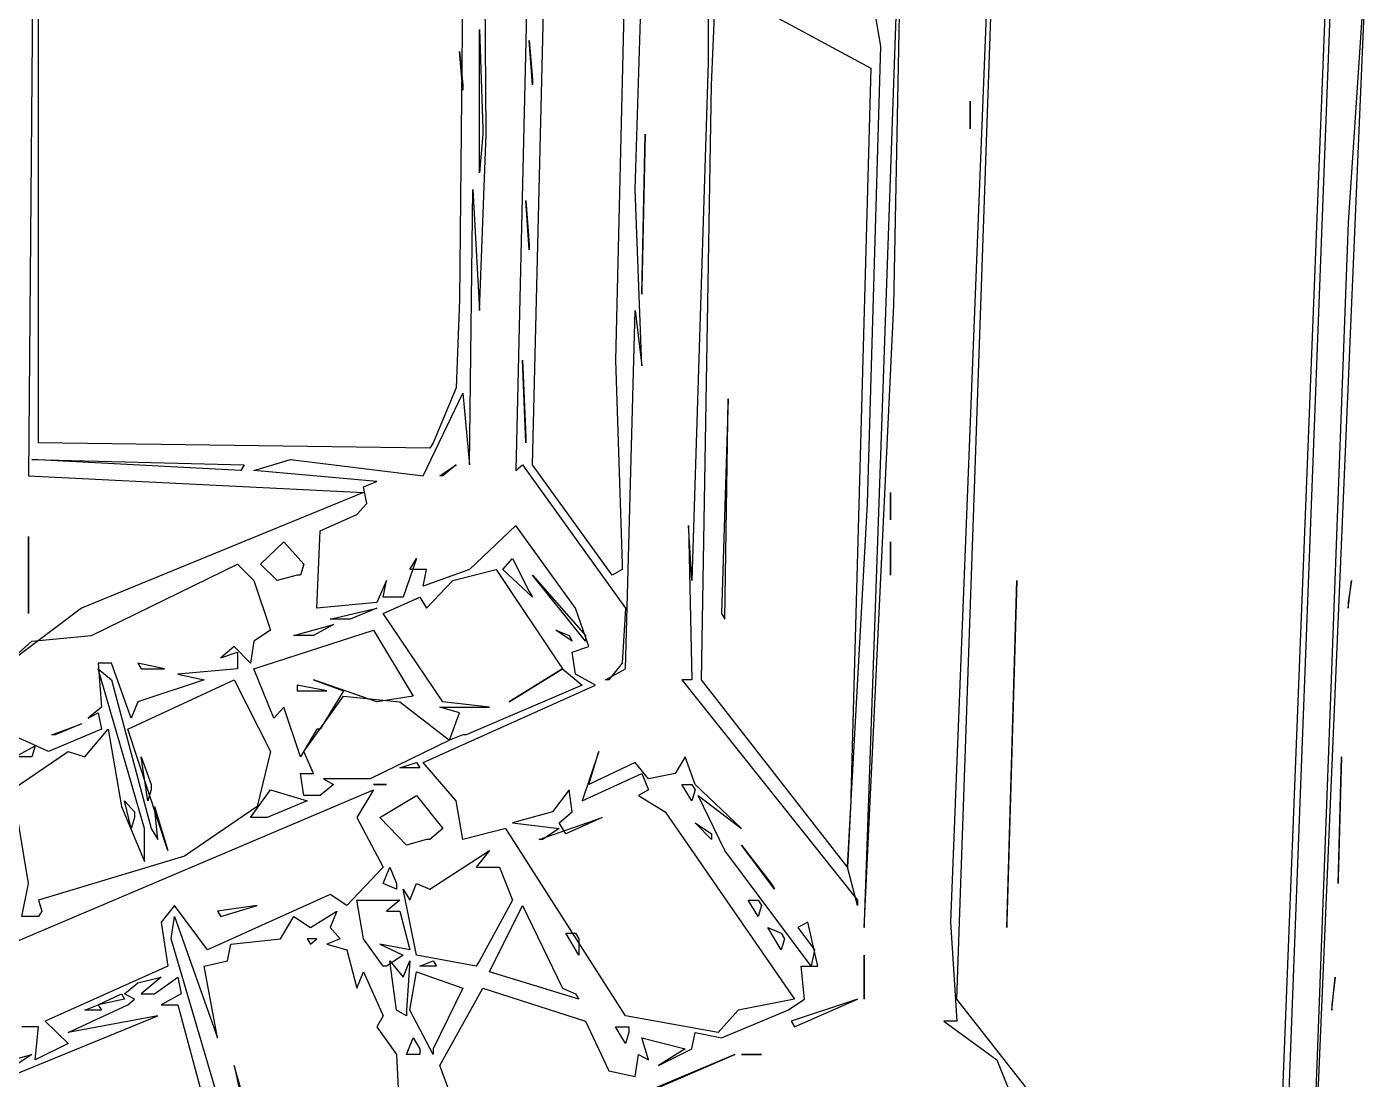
# Model space of a CAD drawing. Extents: x -11089 to 11068, y 2036 to 20000.
# Drawn here: x 2051 to 10829, y 8508 to 15395 of the extents above; entities that cross this region are included whole.
import ezdxf

# ---------------------------------------------------------------- set-up
doc = ezdxf.new("R2010")
doc.units = 0

msp = doc.modelspace()

# ---------------------------------------------------------------- linework, layer by layer
for p, q in [((2126.7361, 20000, 1942.8571), (2061.6319, 12456.7308)), ((5425.3472, 20000, 1919.0476), (5251.7361, 12492.7885)), ((8506.9444, 20000, 2097.619), (8094.6181, 9536.0577)), ((6032.9861, 14331.7308), (6184.8958, 19343.75)), ((5056.4236, 14692.3077), (5034.7222, 17504.8077)), ((8138.0208, 9031.25), (8420.1389, 17216.3462)), ((7790.7986, 17000), (7530.3819, 9536.0577)), ((7725.6944, 13574.5192), (7790.7986, 17000)), ((10286.4583, 7733.1731), (10633.6806, 16855.7692)), ((10590.2778, 16603.3654), (10199.6528, 6651.4423)), ((2126.7361, 12673.0769), (2126.7361, 16170.6731)), ((5360.2431, 12528.8462), (5447.0486, 16134.6154)), ((10394.9653, 5930.2885), (10828.9931, 16098.5577)), ((10828.9931, 16098.5577), (10698.7847, 14115.3846)), ((4904.5139, 15918.2692), (4882.8125, 13610.5769)), ((5967.8819, 15882.2115), (5902.7778, 13213.9423)), ((6510.4167, 15701.9231), (6510.4167, 15161.0577)), ((6640.625, 15629.8077), (7573.7847, 15125)), ((6532.1181, 15016.8269), (6553.8194, 15521.6346)), ((7638.8889, 15269.2308), (7595.4861, 15521.6346)), ((5013.0208, 14439.9038), (5013.0208, 15377.4038)), ((5013.0208, 15377.4038), (5034.7222, 14728.3654)), ((5360.2431, 15016.8269), (5338.5417, 15305.2885)), ((5338.5417, 15305.2885), (5360.2431, 15052.8846)), ((4904.5139, 14980.7692), (4882.8125, 15233.1731)), ((4882.8125, 15233.1731), (4904.5139, 15016.8269)), ((7552.0833, 12276.4423), (7638.8889, 15269.2308)), ((6510.4167, 15161.0577), (6401.9097, 11771.6346)), ((7573.7847, 15125), (7443.5764, 10365.3846)), ((4904.5139, 15016.8269), (4904.5139, 14980.7692)), ((5360.2431, 15052.8846), (5360.2431, 15016.8269)), ((6467.0139, 11122.5962), (6532.1181, 15016.8269)), ((8224.8264, 14728.3654), (8224.8264, 14908.6538)), ((8224.8264, 14908.6538), (8224.8264, 14764.4231)), ((8224.8264, 14764.4231), (8224.8264, 14728.3654)), ((5013.0208, 13538.4615), (5056.4236, 14692.3077)), ((5034.7222, 14692.3077), (5013.0208, 14439.9038)), ((5034.7222, 14728.3654), (5034.7222, 14692.3077)), ((6076.3889, 13646.6346), (6098.0903, 14692.3077)), ((6098.0903, 14692.3077), (6076.3889, 13682.6923)), ((4947.9167, 12528.8462), (4969.6181, 14331.7308)), ((4969.6181, 14331.7308), (5013.0208, 13538.4615)), ((6076.3889, 13177.8846), (6032.9861, 14331.7308)), ((5338.5417, 13935.0962), (5316.8403, 14259.6154)), ((5316.8403, 14259.6154), (5338.5417, 13971.1538)), ((10698.7847, 14115.3846), (10394.9653, 5966.3462)), ((5338.5417, 13971.1538), (5338.5417, 13935.0962)), ((4882.8125, 13610.5769), (4861.1111, 13033.6538)), ((6076.3889, 13682.6923), (6076.3889, 13646.6346)), ((5967.8819, 11194.7115), (6032.9861, 13538.4615)), ((6032.9861, 13538.4615), (6076.3889, 13177.8846)), ((7530.3819, 9500), (7725.6944, 13574.5192)), ((5316.8403, 12673.0769), (5295.1389, 13213.9423)), ((5295.1389, 13213.9423), (5316.8403, 12709.1346)), ((5902.7778, 13213.9423), (5946.1806, 11879.8077)), ((4644.0972, 12456.7308), (4904.5139, 12997.5962)), ((4861.1111, 13033.6538), (4709.2014, 12673.0769)), ((4904.5139, 12997.5962), (4947.9167, 12528.8462)), ((6640.625, 12961.5385), (6597.2222, 11555.2885)), ((6618.9236, 11519.2308), (6640.625, 12961.5385)), ((4687.5, 12637.0192), (2126.7361, 12673.0769)), ((4709.2014, 12673.0769), (4687.5, 12637.0192)), ((5316.8403, 12709.1346), (5316.8403, 12673.0769)), ((3450.5208, 12492.7885), (2083.3333, 12564.9038)), ((2083.3333, 12564.9038), (3472.2222, 12528.8462)), ((3537.3264, 12492.7885), (3776.0417, 12564.9038)), ((3776.0417, 12564.9038), (4644.0972, 12456.7308)), ((3472.2222, 12528.8462), (3450.5208, 12492.7885)), ((4340.2778, 12420.6731), (3537.3264, 12492.7885)), ((4752.6042, 12456.7308), (4861.1111, 12528.8462)), ((4861.1111, 12528.8462), (4774.3056, 12456.7308)), ((5251.7361, 12492.7885), (5295.1389, 12528.8462)), ((5295.1389, 12528.8462), (5967.8819, 11591.3462)), ((5881.0764, 11807.6923), (5360.2431, 12528.8462)), ((2061.6319, 12456.7308), (4253.4722, 12348.5577)), ((4253.4722, 12384.6154), (4340.2778, 12420.6731)), ((4275.1736, 12276.4423), (4253.4722, 12384.6154)), ((4774.3056, 12456.7308), (4752.6042, 12456.7308)), ((4253.4722, 12348.5577), (2408.8542, 11591.3462)), ((7703.9931, 12168.2692), (7703.9931, 12348.5577)), ((7703.9931, 12348.5577), (7703.9931, 12204.3269)), ((3971.3542, 12096.1538), (4210.0694, 12204.3269)), ((4210.0694, 12204.3269), (4275.1736, 12276.4423)), ((7421.875, 9896.6346), (7552.0833, 12276.4423)), ((7703.9931, 12204.3269), (7703.9931, 12168.2692)), ((5251.7361, 12132.2115), (4947.9167, 11843.75)), ((5642.3611, 11591.3462), (5251.7361, 12132.2115)), ((6401.9097, 11771.6346), (6380.2083, 12132.2115)), ((6380.2083, 12132.2115), (6401.9097, 11122.5962)), ((2061.6319, 11555.2885), (2061.6319, 12060.0962)), ((2061.6319, 12060.0962), (2061.6319, 11591.3462)), ((3949.6528, 11591.3462), (3971.3542, 12096.1538)), ((3580.7292, 11879.8077), (3732.6389, 12024.0385)), ((3732.6389, 12024.0385), (3862.8472, 11879.8077)), ((7703.9931, 11807.6923), (7703.9931, 12024.0385)), ((7703.9931, 12024.0385), (7703.9931, 11843.75)), ((2473.9583, 11411.0577), (3428.8194, 11879.8077)), ((3428.8194, 11879.8077), (3537.3264, 11771.6346)), ((3689.2361, 11771.6346), (3580.7292, 11879.8077)), ((3862.8472, 11879.8077), (3841.1458, 11807.6923)), ((4600.6944, 11915.8654), (4513.8889, 11663.4615)), ((4557.2917, 11843.75), (4600.6944, 11915.8654)), ((5164.9306, 11843.75), (5230.0347, 11915.8654)), ((5230.0347, 11915.8654), (5338.5417, 11699.5192)), ((5946.1806, 11879.8077), (5946.1806, 11843.75)), ((3537.3264, 11771.6346), (3645.8333, 11447.1154)), ((3819.4444, 11807.6923), (3689.2361, 11771.6346)), ((3841.1458, 11807.6923), (3819.4444, 11807.6923)), ((4405.3819, 11771.6346), (4340.2778, 11627.4038)), ((4383.6806, 11663.4615), (4405.3819, 11771.6346)), ((4665.7986, 11843.75), (4557.2917, 11843.75)), ((4947.9167, 11843.75), (4644.0972, 11735.5769)), ((4644.0972, 11735.5769), (4665.7986, 11843.75)), ((4665.7986, 11591.3462), (4839.4097, 11771.6346)), ((4839.4097, 11771.6346), (5121.5278, 11843.75)), ((5121.5278, 11843.75), (5555.5556, 11194.7115)), ((5360.2431, 11663.4615), (5164.9306, 11843.75)), ((5707.4653, 11375), (5360.2431, 11807.6923)), ((5360.2431, 11807.6923), (5707.4653, 11411.0577)), ((5946.1806, 11843.75), (5881.0764, 11807.6923)), ((7703.9931, 11843.75), (7703.9931, 11807.6923)), ((8463.5417, 9500), (8528.6458, 11771.6346)), ((8528.6458, 11771.6346), (8463.5417, 9536.0577)), ((10698.7847, 11591.3462), (10720.4861, 11771.6346)), ((10720.4861, 11771.6346), (10698.7847, 11627.4038)), ((5338.5417, 11699.5192), (5360.2431, 11663.4615)), ((2408.8542, 11591.3462), (1931.4236, 11230.7692)), ((2061.6319, 11591.3462), (2061.6319, 11555.2885)), ((4340.2778, 11627.4038), (3949.6528, 11591.3462)), ((4036.4583, 11519.2308), (4340.2778, 11591.3462)), ((4340.2778, 11591.3462), (4166.6667, 11519.2308)), ((4513.8889, 11663.4615), (4383.6806, 11663.4615)), ((4383.6806, 11555.2885), (4622.3958, 11663.4615)), ((4622.3958, 11663.4615), (4665.7986, 11591.3462)), ((5729.1667, 11338.9423), (5642.3611, 11591.3462)), ((5967.8819, 11591.3462), (5946.1806, 11230.7692)), ((10698.7847, 11627.4038), (10698.7847, 11591.3462)), ((4144.9653, 11519.2308), (4036.4583, 11519.2308)), ((4166.6667, 11519.2308), (4144.9653, 11519.2308)), ((4774.3056, 10978.3654), (4383.6806, 11555.2885)), ((6597.2222, 11555.2885), (6618.9236, 11519.2308)), ((3645.8333, 11447.1154), (3537.3264, 11375)), ((3537.3264, 11194.7115), (4318.5764, 11447.1154)), ((3797.7431, 11411.0577), (4058.1597, 11483.1731)), ((4058.1597, 11483.1731), (3927.9514, 11411.0577)), ((4318.5764, 11447.1154), (4578.9931, 11014.4231)), ((5620.6597, 11375), (5512.1528, 11447.1154)), ((5512.1528, 11447.1154), (5598.9583, 11411.0577)), ((1801.2153, 11122.5962), (2083.3333, 11375)), ((2083.3333, 11375), (2473.9583, 11411.0577)), ((3407.1181, 11338.9423), (3320.3125, 11266.8269)), ((3515.625, 11230.7692), (3407.1181, 11338.9423)), ((3537.3264, 11375), (3515.625, 11230.7692)), ((3906.25, 11411.0577), (3797.7431, 11411.0577)), ((3927.9514, 11411.0577), (3906.25, 11411.0577)), ((5598.9583, 11411.0577), (5620.6597, 11375)), ((5620.6597, 11302.8846), (5729.1667, 11338.9423)), ((5707.4653, 11411.0577), (5707.4653, 11375)), ((3320.3125, 11266.8269), (3428.8194, 11302.8846)), ((3428.8194, 11302.8846), (3428.8194, 11194.7115)), ((5642.3611, 11158.6538), (5620.6597, 11302.8846)), ((2604.1667, 11230.7692), (2517.3611, 11230.7692)), ((2517.3611, 11230.7692), (2539.0625, 10942.3077)), ((2821.1806, 10149.0385), (2517.3611, 11194.7115)), ((2517.3611, 11194.7115), (2604.1667, 11122.5962)), ((2734.375, 10870.1923), (2604.1667, 11230.7692)), ((2951.3889, 11194.7115), (2777.7778, 11230.7692)), ((2777.7778, 11230.7692), (2799.4792, 11194.7115)), ((2799.4792, 11194.7115), (2951.3889, 11194.7115)), ((3428.8194, 11194.7115), (3038.1944, 11158.6538)), ((3038.1944, 11158.6538), (3211.8056, 11122.5962)), ((3667.5347, 10870.1923), (3537.3264, 11194.7115)), ((5555.5556, 11194.7115), (5208.3333, 10978.3654)), ((5208.3333, 10978.3654), (5555.5556, 11194.7115)), ((5555.5556, 11194.7115), (5685.7639, 11086.5385)), ((5772.5694, 11086.5385), (5642.3611, 11158.6538)), ((5837.6736, 11122.5962), (5967.8819, 11194.7115)), ((5946.1806, 11230.7692), (5859.375, 11122.5962)), ((2604.1667, 11122.5962), (2864.5833, 10149.0385)), ((2712.6736, 10798.0769), (3407.1181, 11122.5962)), ((3211.8056, 11122.5962), (2777.7778, 10978.3654)), ((3407.1181, 11122.5962), (3645.8333, 10653.8462)), ((4014.7569, 11050.4808), (3819.4444, 11086.5385)), ((3819.4444, 11086.5385), (3819.4444, 11050.4808)), ((4340.2778, 10978.3654), (3927.9514, 11122.5962)), ((3927.9514, 11122.5962), (4123.2639, 11050.4808)), ((4644.0972, 10581.7308), (5772.5694, 11086.5385)), ((5685.7639, 11086.5385), (4926.2153, 10762.0192)), ((5859.375, 11122.5962), (5837.6736, 11122.5962)), ((6401.9097, 11122.5962), (6336.8056, 11122.5962)), ((6336.8056, 11122.5962), (7486.9792, 9680.2885)), ((7421.875, 9896.6346), (6467.0139, 11122.5962)), ((2777.7778, 10978.3654), (2734.375, 10870.1923)), ((3819.4444, 11050.4808), (4014.7569, 11050.4808)), ((3862.8472, 10653.8462), (4123.2639, 11014.4231)), ((4123.2639, 11050.4808), (3971.3542, 10798.0769)), ((4123.2639, 11014.4231), (4492.1875, 10978.3654)), ((4578.9931, 11014.4231), (4340.2778, 10978.3654)), ((4492.1875, 10978.3654), (4817.7083, 10725.9615)), ((5078.125, 10942.3077), (4774.3056, 10978.3654)), ((2539.0625, 10942.3077), (2452.2569, 10870.1923)), ((2452.2569, 10870.1923), (2517.3611, 10906.25)), ((2517.3611, 10906.25), (2539.0625, 10798.0769)), ((3732.6389, 10942.3077), (3667.5347, 10870.1923)), ((3841.1458, 10617.7885), (3732.6389, 10942.3077)), ((4882.8125, 10906.25), (4752.6042, 10942.3077)), ((4752.6042, 10942.3077), (5078.125, 10942.3077)), ((4817.7083, 10725.9615), (4882.8125, 10906.25)), ((2539.0625, 10798.0769), (2191.8403, 10653.8462)), ((2213.5417, 10762.0192), (2408.8542, 10834.1346)), ((2408.8542, 10834.1346), (2235.2431, 10762.0192)), ((2430.5556, 10617.7885), (2582.4653, 10798.0769)), ((2582.4653, 10798.0769), (2669.2708, 10293.2692)), ((2973.0903, 10004.8077), (2712.6736, 10798.0769)), ((3949.6528, 10798.0769), (3841.1458, 10617.7885)), ((3971.3542, 10798.0769), (3949.6528, 10798.0769)), ((2191.8403, 10653.8462), (1953.125, 10762.0192)), ((2235.2431, 10762.0192), (2213.5417, 10762.0192)), ((4817.7083, 10725.9615), (4296.875, 10473.5577)), ((4904.5139, 10762.0192), (4817.7083, 10725.9615)), ((4926.2153, 10762.0192), (4904.5139, 10762.0192)), ((1953.125, 10401.4423), (2322.0486, 10653.8462)), ((1974.8264, 10617.7885), (2105.0347, 10689.9038)), ((2105.0347, 10689.9038), (2083.3333, 10617.7885)), ((2322.0486, 10653.8462), (2430.5556, 10617.7885)), ((3645.8333, 10653.8462), (3559.0278, 10293.2692)), ((3927.9514, 10509.6154), (3862.8472, 10653.8462)), ((5794.2708, 10653.8462), (5685.7639, 10329.3269)), ((5729.1667, 10437.5), (5794.2708, 10653.8462)), ((2061.6319, 10617.7885), (1974.8264, 10617.7885)), ((2083.3333, 10617.7885), (2061.6319, 10617.7885)), ((2842.8819, 10329.3269), (2799.4792, 10617.7885)), ((2799.4792, 10617.7885), (2864.5833, 10437.5)), ((4492.1875, 10545.6731), (4600.6944, 10581.7308)), ((4622.3958, 10545.6731), (4492.1875, 10545.6731)), ((4600.6944, 10581.7308), (4622.3958, 10545.6731)), ((4861.1111, 10329.3269), (4644.0972, 10581.7308)), ((6032.9861, 10581.7308), (5729.1667, 10437.5)), ((6119.7917, 10473.5577), (6032.9861, 10581.7308)), ((6358.5069, 10617.7885), (6293.4028, 10509.6154)), ((6423.6111, 10437.5), (6358.5069, 10617.7885)), ((10633.6806, 9788.4615), (10655.3819, 10617.7885)), ((10655.3819, 10617.7885), (10633.6806, 9824.5192)), ((3862.8472, 10365.3846), (3841.1458, 10509.6154)), ((3841.1458, 10509.6154), (3927.9514, 10509.6154)), ((4296.875, 10473.5577), (3993.0556, 10473.5577)), ((3993.0556, 10473.5577), (4058.1597, 10437.5)), ((5685.7639, 10329.3269), (6076.3889, 10509.6154)), ((6076.3889, 10509.6154), (6119.7917, 10401.4423)), ((6293.4028, 10509.6154), (6119.7917, 10473.5577)), ((412.3264, 8742.7885), (4318.5764, 10401.4423)), ((2864.5833, 10401.4423), (2842.8819, 10329.3269)), ((2864.5833, 10437.5), (2864.5833, 10401.4423)), ((3515.625, 10221.1538), (3645.8333, 10401.4423)), ((3645.8333, 10401.4423), (3884.5486, 10329.3269)), ((3949.6528, 10365.3846), (3862.8472, 10365.3846)), ((3971.3542, 10365.3846), (3949.6528, 10365.3846)), ((4058.1597, 10437.5), (3971.3542, 10365.3846)), ((4318.5764, 10401.4423), (4210.0694, 10221.1538)), ((4383.6806, 10437.5), (4318.5764, 10437.5)), ((4318.5764, 10437.5), (4405.3819, 10437.5)), ((4361.9792, 10221.1538), (4600.6944, 10365.3846)), ((4405.3819, 10437.5), (4383.6806, 10437.5)), ((4600.6944, 10365.3846), (4774.3056, 10149.0385)), ((5598.9583, 10401.4423), (5490.4514, 10257.2115)), ((5620.6597, 10257.2115), (5598.9583, 10401.4423)), ((6119.7917, 10401.4423), (6054.6875, 10365.3846)), ((6054.6875, 10365.3846), (6228.2986, 10257.2115)), ((6401.9097, 10329.3269), (6336.8056, 10437.5)), ((6336.8056, 10437.5), (6401.9097, 10437.5)), ((6401.9097, 10437.5), (6423.6111, 10401.4423)), ((6423.6111, 10401.4423), (6401.9097, 10329.3269)), ((6727.4306, 10149.0385), (6423.6111, 10437.5)), ((6618.9236, 10004.8077), (6445.3125, 10365.3846)), ((6445.3125, 10365.3846), (6727.4306, 10149.0385)), ((7443.5764, 10365.3846), (7443.5764, 10329.3269)), ((2669.2708, 10293.2692), (2821.1806, 9932.6923)), ((2734.375, 10149.0385), (2690.9722, 10329.3269)), ((2690.9722, 10329.3269), (2756.0764, 10257.2115)), ((2907.9861, 10076.9231), (2886.2847, 10293.2692)), ((2886.2847, 10293.2692), (2973.0903, 10004.8077)), ((3559.0278, 10293.2692), (3081.5972, 9968.75)), ((3884.5486, 10329.3269), (3624.1319, 10221.1538)), ((4904.5139, 10076.9231), (4861.1111, 10329.3269)), ((7443.5764, 10329.3269), (7421.875, 9896.6346)), ((2061.6319, 9788.4615), (1996.5278, 10185.0962)), ((2756.0764, 10221.1538), (2734.375, 10149.0385)), ((2756.0764, 10257.2115), (2756.0764, 10221.1538)), ((3602.4306, 10221.1538), (3515.625, 10221.1538)), ((3624.1319, 10221.1538), (3602.4306, 10221.1538)), ((4210.0694, 10221.1538), (4383.6806, 9896.6346)), ((4535.5903, 10040.8654), (4361.9792, 10221.1538)), ((5490.4514, 10257.2115), (5230.0347, 10185.0962)), ((5230.0347, 10185.0962), (5533.8542, 10149.0385)), ((5403.6458, 10076.9231), (5815.9722, 10221.1538)), ((5533.8542, 10185.0962), (5620.6597, 10257.2115)), ((5577.2569, 10112.9808), (5533.8542, 10185.0962)), ((5815.9722, 10221.1538), (5577.2569, 10112.9808)), ((6228.2986, 10257.2115), (7074.6528, 9031.25)), ((6532.1181, 10076.9231), (6423.6111, 10185.0962)), ((6423.6111, 10185.0962), (6532.1181, 10112.9808)), ((2821.1806, 9932.6923), (2821.1806, 10149.0385)), ((2864.5833, 10149.0385), (2907.9861, 10076.9231)), ((4774.3056, 10149.0385), (4687.5, 10076.9231)), ((5186.6319, 10149.0385), (4904.5139, 10076.9231)), ((5967.8819, 8923.0769), (5186.6319, 10149.0385)), ((5533.8542, 10149.0385), (5425.3472, 10076.9231)), ((6532.1181, 10112.9808), (6532.1181, 10076.9231)), ((4665.7986, 10076.9231), (4535.5903, 10040.8654)), ((4687.5, 10076.9231), (4665.7986, 10076.9231)), ((5425.3472, 10076.9231), (5403.6458, 10076.9231)), ((6944.4444, 9752.4038), (6727.4306, 10040.8654)), ((6727.4306, 10040.8654), (6922.7431, 9788.4615)), ((3081.5972, 9968.75), (2126.7361, 9680.2885)), ((4687.5, 9752.4038), (5078.125, 10004.8077)), ((5078.125, 10004.8077), (4991.3194, 9896.6346)), ((7183.1597, 9247.5962), (6618.9236, 10004.8077)), ((4383.6806, 9896.6346), (4144.9653, 9644.2308)), ((4383.6806, 9788.4615), (4427.0833, 9896.6346)), ((4427.0833, 9896.6346), (4470.4861, 9788.4615)), ((4991.3194, 9896.6346), (5143.2292, 9896.6346)), ((5143.2292, 9896.6346), (5230.0347, 9680.2885)), ((7486.9792, 9644.2308), (7421.875, 9896.6346)), ((2018.2292, 9572.1154), (2061.6319, 9788.4615)), ((4470.4861, 9752.4038), (4383.6806, 9788.4615)), ((4470.4861, 9788.4615), (4470.4861, 9752.4038)), ((4600.6944, 9319.7115), (4513.8889, 9752.4038)), ((4513.8889, 9752.4038), (4557.2917, 9680.2885)), ((4557.2917, 9680.2885), (4600.6944, 9788.4615)), ((4600.6944, 9788.4615), (4687.5, 9752.4038)), ((6922.7431, 9788.4615), (6944.4444, 9752.4038)), ((10633.6806, 9824.5192), (10633.6806, 9788.4615)), ((2126.7361, 9680.2885), (2148.4375, 9608.1731)), ((4036.4583, 9716.3462), (3233.5069, 9355.7692)), ((4144.9653, 9644.2308), (4036.4583, 9716.3462)), ((4253.4722, 9427.8846), (4210.0694, 9680.2885)), ((4210.0694, 9680.2885), (4492.1875, 9680.2885)), ((4492.1875, 9680.2885), (4405.3819, 9608.1731)), ((5230.0347, 9680.2885), (5013.0208, 9283.6538)), ((6835.9375, 9572.1154), (6770.8333, 9680.2885)), ((6770.8333, 9680.2885), (6835.9375, 9680.2885)), ((6835.9375, 9680.2885), (6857.6389, 9644.2308)), ((7486.9792, 9680.2885), (7486.9792, 9644.2308)), ((2126.7361, 9572.1154), (2018.2292, 9572.1154)), ((2148.4375, 9608.1731), (2126.7361, 9572.1154)), ((3016.4931, 9644.2308), (2929.6875, 9536.0577)), ((2994.7917, 9427.8846), (3016.4931, 9572.1154)), ((3233.5069, 9355.7692), (3016.4931, 9644.2308)), ((3016.4931, 9572.1154), (3298.6111, 8778.8462)), ((3559.0278, 9644.2308), (3298.6111, 9608.1731)), ((3298.6111, 9608.1731), (3320.3125, 9572.1154)), ((3320.3125, 9572.1154), (3559.0278, 9644.2308)), ((3710.9375, 9427.8846), (3797.7431, 9572.1154)), ((3797.7431, 9572.1154), (3906.25, 9500)), ((3906.25, 9500), (4079.8611, 9608.1731)), ((4079.8611, 9608.1731), (4036.4583, 9500)), ((4405.3819, 9608.1731), (4492.1875, 9608.1731)), ((4492.1875, 9608.1731), (4557.2917, 9355.7692)), ((5078.125, 9211.5385), (5295.1389, 9644.2308)), ((5295.1389, 9644.2308), (5555.5556, 9103.3654)), ((6857.6389, 9644.2308), (6835.9375, 9572.1154)), ((2929.6875, 9536.0577), (2973.0903, 9247.5962)), ((4036.4583, 9500), (4101.5625, 9427.8846)), ((6987.8472, 9355.7692), (6901.0417, 9500)), ((6901.0417, 9500), (6987.8472, 9463.9423)), ((7161.4583, 9536.0577), (7096.3542, 9500)), ((7096.3542, 9500), (7204.8611, 9355.7692)), ((7226.5625, 9247.5962), (7161.4583, 9536.0577)), ((7530.3819, 9536.0577), (7530.3819, 9500)), ((8094.6181, 9536.0577), (8138.0208, 8887.0192)), ((8463.5417, 9536.0577), (8463.5417, 9500)), ((3537.3264, 7588.9423), (2994.7917, 9427.8846)), ((3385.4167, 9391.8269), (3710.9375, 9427.8846)), ((3949.6528, 9427.8846), (3884.5486, 9427.8846)), ((3884.5486, 9427.8846), (3906.25, 9391.8269)), ((3906.25, 9391.8269), (3949.6528, 9427.8846)), ((4101.5625, 9427.8846), (4014.7569, 9391.8269)), ((4383.6806, 9247.5962), (4253.4722, 9427.8846)), ((5664.0625, 9319.7115), (5577.2569, 9463.9423)), ((5577.2569, 9463.9423), (5642.3611, 9463.9423)), ((5642.3611, 9463.9423), (5664.0625, 9427.8846)), ((5664.0625, 9427.8846), (5664.0625, 9319.7115)), ((6987.8472, 9463.9423), (7009.5486, 9427.8846)), ((7009.5486, 9427.8846), (6987.8472, 9355.7692)), ((3363.7153, 9283.6538), (3385.4167, 9391.8269)), ((4014.7569, 9391.8269), (4144.9653, 9355.7692)), ((4144.9653, 9355.7692), (4210.0694, 9103.3654)), ((4557.2917, 9355.7692), (4361.9792, 9391.8269)), ((4361.9792, 9391.8269), (4513.8889, 9319.7115)), ((4513.8889, 9319.7115), (4405.3819, 9247.5962)), ((4991.3194, 9247.5962), (4600.6944, 9319.7115)), ((7204.8611, 9355.7692), (7183.1597, 9247.5962)), ((7530.3819, 9031.25), (7530.3819, 9319.7115)), ((7530.3819, 9319.7115), (7530.3819, 9067.3077)), ((2973.0903, 9247.5962), (2170.1389, 8887.0192)), ((3211.8056, 9247.5962), (3363.7153, 9283.6538)), ((3298.6111, 8778.8462), (3211.8056, 9247.5962)), ((4405.3819, 9247.5962), (4383.6806, 9247.5962)), ((4470.4861, 8959.1346), (4427.0833, 9283.6538)), ((4427.0833, 9283.6538), (4513.8889, 9175.4808)), ((4513.8889, 9175.4808), (4557.2917, 9283.6538)), ((4557.2917, 9283.6538), (4535.5903, 8959.1346)), ((4622.3958, 9247.5962), (4709.2014, 9283.6538)), ((4730.9028, 9247.5962), (4622.3958, 9247.5962)), ((4709.2014, 9283.6538), (4730.9028, 9247.5962)), ((5013.0208, 9283.6538), (4991.3194, 9247.5962)), ((7139.7569, 9031.25), (7118.0556, 9247.5962)), ((7118.0556, 9247.5962), (7226.5625, 9247.5962)), ((2690.9722, 9067.3077), (2777.7778, 9139.4231)), ((2777.7778, 9139.4231), (2929.6875, 9175.4808)), ((2929.6875, 9175.4808), (2799.4792, 9067.3077)), ((2886.2847, 9067.3077), (3038.1944, 9175.4808)), ((3038.1944, 9175.4808), (3059.8958, 9067.3077)), ((4210.0694, 9103.3654), (4253.4722, 9211.5385)), ((4253.4722, 9211.5385), (4383.6806, 8923.0769)), ((4557.2917, 8959.1346), (4600.6944, 9211.5385)), ((4600.6944, 9211.5385), (4904.5139, 9103.3654)), ((5664.0625, 9031.25), (5078.125, 9211.5385)), ((10590.2778, 8959.1346), (10611.9792, 9175.4808)), ((10611.9792, 9175.4808), (10590.2778, 8995.1923)), ((2517.3611, 8995.1923), (2669.2708, 9067.3077)), ((2669.2708, 9067.3077), (2690.9722, 9031.25)), ((2756.0764, 9031.25), (2690.9722, 9067.3077)), ((2799.4792, 9067.3077), (2886.2847, 9067.3077)), ((3059.8958, 9067.3077), (2929.6875, 8995.1923)), ((4904.5139, 9103.3654), (4709.2014, 8706.7308)), ((4752.6042, 8598.5577), (5034.7222, 9103.3654)), ((5034.7222, 9103.3654), (5707.4653, 8887.0192)), ((5555.5556, 9103.3654), (5642.3611, 9067.3077)), ((5642.3611, 9067.3077), (5664.0625, 9031.25)), ((7530.3819, 9067.3077), (7530.3819, 9031.25)), ((2322.0486, 8814.9038), (2712.6736, 8995.1923)), ((2430.5556, 8959.1346), (2517.3611, 8995.1923)), ((2539.0625, 8959.1346), (2430.5556, 8959.1346)), ((2690.9722, 9031.25), (2517.3611, 8995.1923)), ((2517.3611, 8995.1923), (2539.0625, 8959.1346)), ((2712.6736, 8995.1923), (2756.0764, 9031.25)), ((2929.6875, 8995.1923), (3038.1944, 8995.1923)), ((3038.1944, 8995.1923), (3428.8194, 7552.8846)), ((4535.5903, 8923.0769), (4470.4861, 8959.1346)), ((4535.5903, 8959.1346), (4535.5903, 8923.0769)), ((4709.2014, 8670.6731), (4557.2917, 8959.1346)), ((6705.7292, 8959.1346), (6575.5208, 8814.9038)), ((6597.2222, 8778.8462), (7031.25, 8959.1346)), ((7074.6528, 9031.25), (6705.7292, 8959.1346)), ((7031.25, 8959.1346), (7139.7569, 9031.25)), ((7486.9792, 9031.25), (7052.9514, 8887.0192)), ((7074.6528, 8850.9615), (7486.9792, 9031.25)), ((10091.1458, 6543.2692), (8138.0208, 9031.25)), ((10590.2778, 8995.1923), (10590.2778, 8959.1346)), ((1236.9792, 8237.9808), (2907.9861, 8923.0769)), ((2170.1389, 8887.0192), (2322.0486, 8742.7885)), ((2907.9861, 8923.0769), (2322.0486, 8814.9038)), ((4383.6806, 8923.0769), (4340.2778, 8850.9615)), ((5707.4653, 8887.0192), (5859.375, 8562.5)), ((6575.5208, 8814.9038), (5967.8819, 8923.0769)), ((7052.9514, 8887.0192), (7074.6528, 8850.9615)), ((8138.0208, 8887.0192), (8051.2153, 8887.0192)), ((8051.2153, 8887.0192), (8398.4375, 8634.6154)), ((2126.7361, 8850.9615), (2018.2292, 8850.9615)), ((2105.0347, 8634.6154), (2126.7361, 8850.9615)), ((4340.2778, 8850.9615), (4470.4861, 8670.6731)), ((4535.5903, 8670.6731), (4578.9931, 8778.8462)), ((4578.9931, 8778.8462), (4622.3958, 8706.7308)), ((5967.8819, 8742.7885), (5902.7778, 8850.9615)), ((5902.7778, 8850.9615), (5989.5833, 8850.9615)), ((5989.5833, 8814.9038), (5967.8819, 8742.7885)), ((5989.5833, 8850.9615), (5989.5833, 8814.9038)), ((6119.7917, 8634.6154), (6076.3889, 8778.8462)), ((6076.3889, 8778.8462), (6358.5069, 8706.7308)), ((6401.9097, 8706.7308), (6423.6111, 8814.9038)), ((6423.6111, 8814.9038), (6597.2222, 8778.8462)), ((2322.0486, 8742.7885), (2105.0347, 8634.6154)), ((4622.3958, 8706.7308), (4622.3958, 8670.6731)), ((4709.2014, 8706.7308), (4709.2014, 8670.6731)), ((6358.5069, 8706.7308), (6184.8958, 8598.5577)), ((6184.8958, 8598.5577), (6401.9097, 8706.7308)), ((260.4167, 5894.2308), (6684.0278, 8670.6731)), ((6684.0278, 8670.6731), (1367.1875, 6435.0962)), ((1822.9167, 8598.5577), (2083.3333, 8670.6731)), ((2083.3333, 8670.6731), (1974.8264, 8598.5577)), ((4470.4861, 8670.6731), (4492.1875, 8237.9808)), ((4622.3958, 8670.6731), (4535.5903, 8670.6731)), ((6032.9861, 8526.4423), (6054.6875, 8670.6731)), ((6054.6875, 8670.6731), (6119.7917, 8634.6154)), ((6727.4306, 8670.6731), (6857.6389, 8670.6731)), ((6749.1319, 8670.6731), (6727.4306, 8670.6731)), ((6857.6389, 8670.6731), (6749.1319, 8670.6731)), ((8398.4375, 8634.6154), (8528.6458, 8310.0962)), ((3710.9375, 7552.8846), (3407.1181, 8598.5577)), ((3407.1181, 8598.5577), (3602.4306, 7697.1154)), ((4926.2153, 8129.8077), (4752.6042, 8598.5577)), ((5859.375, 8562.5), (6032.9861, 8526.4423))]:
    msp.add_line(p, q)

doc.saveas('drawing.dxf')
